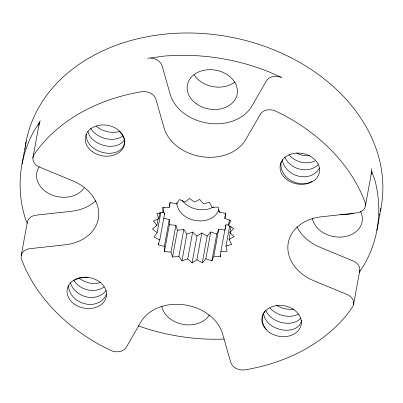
<?xml version="1.0" encoding="UTF-8"?>
<svg xmlns="http://www.w3.org/2000/svg" width="403" height="403" viewBox="0 0 403 403"><rect width="100%" height="100%" fill="white"/><g stroke="black" fill="none" stroke-linecap="round" stroke-linejoin="round"><path stroke-width="0.6" d="M187.727 258.912L181.949 260.932L186.871 234.123L192.649 232.103L187.727 258.912L192.065 262.902L196.901 259.759L202.261 262.857L205.842 258.786L211.897 260.796L213.817 256.137L220.36 256.847L220.854 251.734L225.776 224.924L228.909 224.688M225.393 228.904L225.499 227.766M225.609 226.627L225.776 224.924M220.854 251.734L227.126 251.265L225.977 246.097L231.765 244.394L229.05 239.503L233.987 236.667L229.881 232.531L233.649 228.577L228.461 225.287L230.783 220.617L224.834 218.386L225.554 213.303L219.222 212.265L218.305 207.087L211.983 207.308L209.479 202.356L203.359 203.762L199.641 199.414L194.513 202.039L189.405 198.447L185.163 202.084L179.411 199.51L176.741 203.888L170.288 202.538L169.144 207.404L162.616 207.344L163.069 212.386L156.868 213.62L158.812 218.688L153.412 220.975L156.873 225.443L152.46 228.944L157.145 232.692L154.072 237.035L159.774 239.987L158.152 244.732L164.343 246.379L164.439 251.553L170.993 252.082L172.544 257.069L178.907 256.298L181.949 260.932M22.044 163.996L26.145 141.649M32.895 157.875L39.267 123.132M21.198 255.673L27.349 222.159A11.491 8.942 10.4 0 1 36.562 215.101L71.568 211.263A43.514 33.867 10.4 0 0 95.728 200.8M156.873 225.443L158.102 218.738M158.812 218.688L159.931 212.593M157.145 232.692L160.832 212.583M163.069 212.386L163.961 207.515M158.152 244.732L158.379 243.513M159.774 239.987L164.696 213.177L162.621 212.104M169.144 207.404L170.041 202.528M164.343 246.379L169.265 219.57L163.638 218.073M164.439 251.553L169.361 224.743L169.265 219.57M176.741 203.888L176.967 202.669M170.993 252.082L175.915 225.272L169.361 224.743M172.544 257.069L177.461 230.259L175.915 225.272M178.907 256.298L183.828 229.488L177.461 230.259M192.065 262.902L196.986 236.093L201.817 232.949L207.182 236.047L202.261 262.857M196.901 259.759L201.817 232.949M205.842 258.786L210.764 231.977L216.819 233.987L211.897 260.796M219.222 212.265L219.449 211.046M213.817 256.137L218.738 229.327L225.282 230.037M224.834 218.386L225.841 212.9M220.36 256.847L220.698 255.018M228.461 225.287L229.468 219.801M225.977 246.097L229.67 225.992M229.881 232.531L231 226.436M229.05 239.503L230.279 232.798M365.4 205.918L371.551 172.408M353.481 304.945L359.849 270.201M376.855 230.571L380.956 208.23M164.288 214.361L164.696 213.177M216.819 233.987L218.738 229.327M27.258 223.408L24.835 217.131L22.608 208.265A180.504 140.476 10.4 0 1 34.149 130.723L40.365 120.845M359.189 272.614L364.75 263.844A180.504 140.476 10.4 0 0 376.291 186.297C375.389 180.156 372.508 174.61 371.153 168.645M207.182 236.047L210.764 231.977M147.679 58.244C155.009 57.71 162.202 55.881 169.608 55.75A180.504 140.476 10.4 0 1 269.008 71.895L282.09 77.729M192.649 232.103L196.986 236.093M183.828 229.488L186.871 234.123M25.278 146.878A180.504 140.476 10.4 0 1 228.325 36.668A180.504 140.476 10.4 0 1 380.367 211.112M379.702 213.978A180.504 140.476 10.4 0 1 379.414 215.121M24.976 149.211A180.504 140.476 10.4 0 1 25.122 148.042M234.939 81.96A25.324 19.707 10.4 0 1 193.999 74.676M353.698 212.991A25.324 19.707 10.4 0 1 340.56 214.613M224.345 339.064A180.504 140.476 10.4 0 1 138.053 325.77M280.634 77.109A11.385 8.861 10.4 0 0 266.176 81.27L251.88 106.1A43.514 33.867 10.4 0 1 208.346 123.242A43.514 33.867 10.4 0 1 170.212 94.388L162.192 66.223A11.491 8.942 10.4 0 0 150.823 58.082M371.642 171.159A11.491 8.942 10.4 0 1 370.911 174.393M359.36 272.226A11.385 8.861 10.4 0 0 352.61 260.751L319.826 247.155A43.514 33.867 10.4 0 1 296.951 226.728M39.051 125.625A11.385 8.861 10.4 0 1 39.711 121.953M209.484 314.844A25.324 19.707 10.4 0 1 183.214 324.4A25.324 19.707 10.4 0 1 161.754 306.351M360.504 211.318A25.324 19.707 10.4 0 1 344.016 236.763A25.324 19.707 10.4 0 1 312.375 218.552M84.111 187.954A25.324 19.707 10.4 0 1 50.284 194.256A25.324 19.707 10.4 0 1 39.247 166.807M213.827 206.82A21.53 16.755 10.4 0 1 182.156 200.498M218.915 209.721A21.53 16.755 10.4 0 1 196.105 220.617A21.53 16.755 10.4 0 1 176.867 203.45M301.625 320.294A19.671 13.838 18.2 0 1 288.246 330.198A19.671 13.838 18.2 0 1 268.025 322.717A19.671 16.463 0.3 0 1 263.633 313.257M298.487 314.073A19.671 13.838 18.2 0 1 270.589 308.758A19.671 16.463 0.3 0 1 269.839 307.932M300.804 318.063A19.671 13.838 18.2 0 1 269.305 315.74A19.671 16.463 0.3 0 1 265.809 310.32M293.767 309.071A19.671 13.838 18.2 0 1 276.428 305.358M266.746 329.694A19.671 16.463 0.3 0 1 264.786 311.297M68.54 285.223A19.671 16.342 21.4 0 0 79.285 301.645A19.671 16.342 21.4 0 0 99.783 301.993A19.671 13.959 1.7 0 0 106.427 293.928M70.344 282.453A19.671 16.342 21.4 0 0 101.067 295.011A19.671 13.959 1.7 0 0 106.231 290.256M100.599 282.427A19.671 16.342 21.4 0 1 79.119 277.974M73.925 280.553A19.671 16.342 21.4 0 0 102.347 288.029A19.671 13.959 1.7 0 0 104.12 286.85M74.449 280.256A19.671 13.959 1.7 0 1 88.146 277.224M87.904 131.353A19.671 16.463 0.3 0 0 92 138.763A19.671 13.838 18.2 0 0 124.487 139.624M122.804 136.033A19.671 13.838 18.2 0 1 93.284 131.786A19.671 16.463 0.3 0 1 90.675 128.29M119.651 131.348A19.671 13.838 18.2 0 1 96.241 126.341M119.857 131.877A19.671 13.838 18.2 0 1 117.731 151.523A19.671 13.838 18.2 0 1 90.72 145.75A19.671 16.463 0.3 0 1 86.338 134.224M309.746 155.734A19.671 16.342 21.4 0 1 296.804 153.059M284.704 156.873A19.671 16.342 21.4 0 0 314.718 167.351A19.671 13.959 1.7 0 0 318.038 164.837M319.488 167.96A19.671 13.959 1.7 0 1 313.433 174.338A19.671 16.342 21.4 0 1 294.034 174.544A19.671 16.342 21.4 0 1 282.302 159.664M312.154 181.315A19.671 16.342 21.4 0 1 290.069 180.035A19.671 16.342 21.4 0 1 281.309 161.472M315.03 160.888A19.671 16.342 21.4 0 1 288.966 154.762M260.026 114.779L245.729 139.614A43.514 33.867 10.4 0 1 202.195 156.752A43.514 33.867 10.4 0 1 164.061 127.902L156.042 99.737A11.491 8.942 10.4 0 0 141.529 91.758A180.504 140.476 10.4 0 0 38.018 149.045L34.215 154.359A11.385 8.861 10.4 0 0 40.139 167.326L72.923 180.922A43.514 33.867 10.4 0 1 98.579 217.066A43.514 33.867 10.4 0 1 65.417 244.777L30.411 248.616A11.491 8.942 10.4 0 0 21.596 259.431A180.504 140.476 10.4 0 0 103.571 346.852L110.659 350.353A11.385 8.861 10.4 0 0 126.572 346.812L140.869 321.977A43.514 33.867 10.4 0 1 184.403 304.839A43.514 33.867 10.4 0 1 222.537 333.689L230.556 361.854A11.491 8.942 10.4 0 0 245.069 369.833A180.504 140.476 10.4 0 0 348.58 312.547L352.383 307.232A11.385 8.861 10.4 0 0 346.459 294.266L313.675 280.669A43.514 33.867 10.4 0 1 288.014 244.525A43.514 33.867 10.4 0 1 321.181 216.814L356.187 212.975A11.491 8.942 10.4 0 0 365.002 202.16A180.504 140.476 10.4 0 0 283.027 114.739L275.939 111.238A11.385 8.861 10.4 0 0 260.026 114.779M196.493 103.888A25.324 19.707 10.4 0 0 237.155 94.418A25.324 19.707 10.4 0 0 203.253 70.429A25.324 19.707 10.4 0 0 196.493 103.888M92.433 151.724A19.893 15.485 10.4 0 0 124.472 144.481A19.893 15.485 10.4 0 0 98 125.489A19.893 15.485 10.4 0 0 92.433 151.724M287.268 179.874A19.893 15.485 10.4 0 0 319.307 172.63A19.893 15.485 10.4 0 0 292.835 153.634A19.893 15.485 10.4 0 0 287.268 179.874M269.098 332.188A19.893 15.485 10.4 0 0 301.137 324.944A19.893 15.485 10.4 0 0 274.66 305.948A19.893 15.485 10.4 0 0 269.098 332.188M74.258 304.043A19.893 15.485 10.4 0 0 106.296 296.794A19.893 15.485 10.4 0 0 79.824 277.803A19.893 15.485 10.4 0 0 74.258 304.043"/></g></svg>
